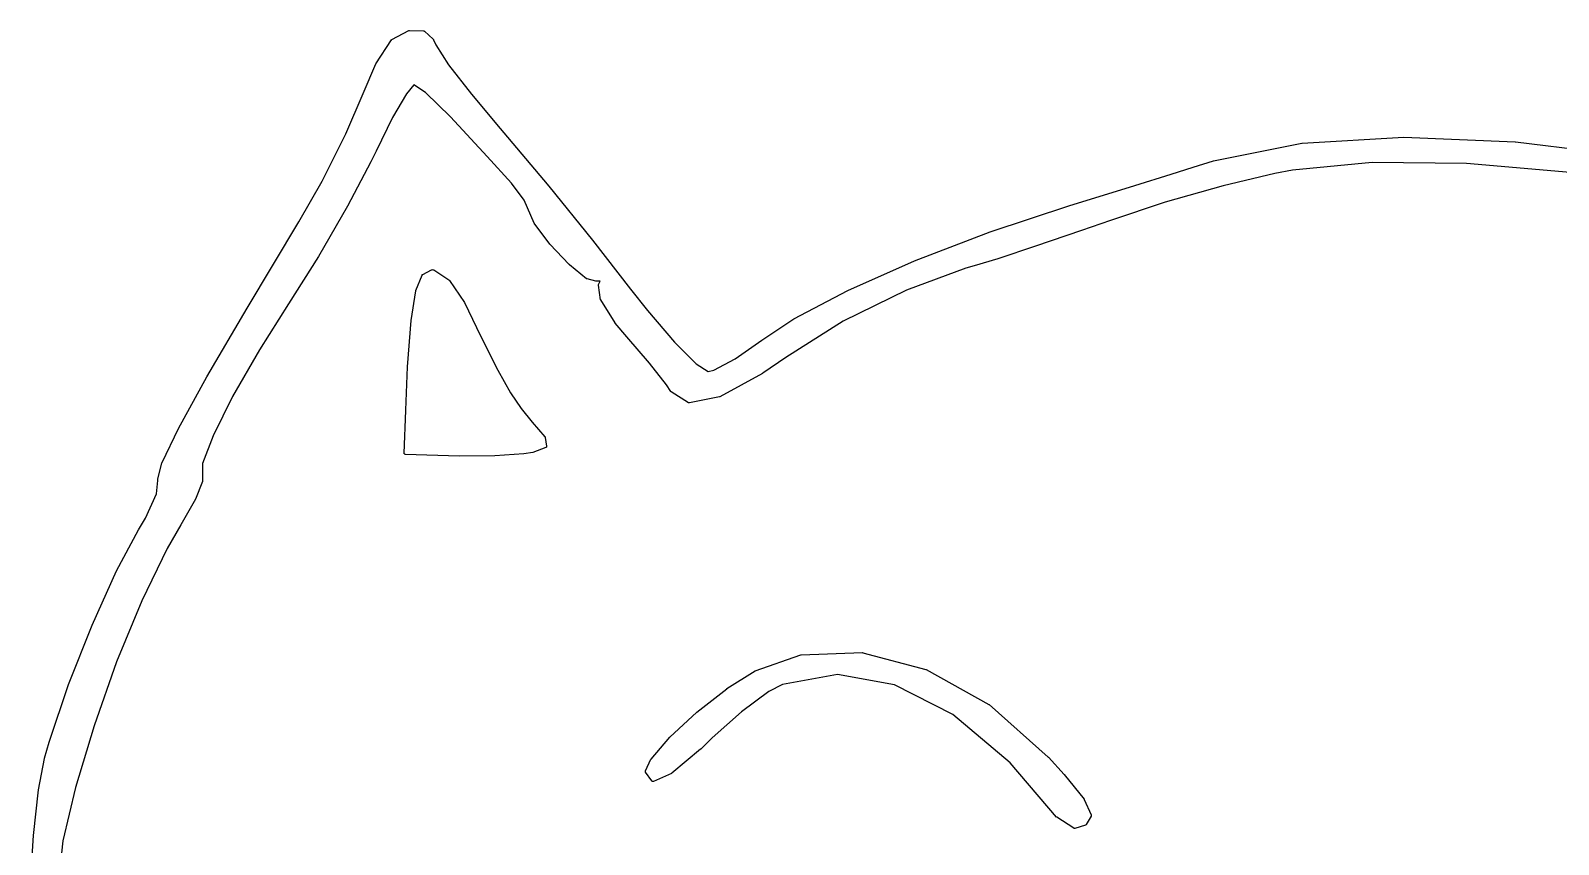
# Model space of a CAD drawing. Extents: x 83 to 346, y -162 to -57.
# Drawn here: x 140.75 to 146.78, y -137.74 to -134.53 of the extents above; entities that cross this region are included whole.
import ezdxf

# ---------------------------------------------------------------- set-up
doc = ezdxf.new("R2010")
doc.units = 0
doc.layers.add('BLACK', color=7, linetype='CONTINUOUS')

msp = doc.modelspace()

# ---------------------------------------------------------------- linework, layer by layer
at = {"layer": 'BLACK', "linetype": 'CONTINUOUS'}
for p, q in [((142.172, -134.565), (142.239, -134.53)), ((142.239, -134.53), (142.239, -134.53)), ((142.239, -134.53), (142.239, -134.53)), ((142.239, -134.53), (142.24, -134.53)), ((142.24, -134.53), (142.24, -134.53)), ((142.24, -134.53), (142.241, -134.53)), ((142.241, -134.53), (142.241, -134.53)), ((142.241, -134.53), (142.297, -134.531)), ((142.297, -134.531), (142.298, -134.531)), ((142.298, -134.531), (142.299, -134.532)), ((142.299, -134.532), (142.299, -134.532)), ((142.299, -134.532), (142.299, -134.532)), ((142.299, -134.532), (142.3, -134.532)), ((142.3, -134.532), (142.3, -134.533)), ((142.3, -134.533), (142.335, -134.564)), ((142.109, -134.661), (142.17, -134.567)), ((142.17, -134.567), (142.171, -134.566)), ((142.17, -134.567), (142.17, -134.567)), ((142.17, -134.567), (142.17, -134.567)), ((142.171, -134.566), (142.172, -134.565)), ((142.171, -134.566), (142.171, -134.566)), ((142.172, -134.565), (142.172, -134.565)), ((142.335, -134.564), (142.335, -134.564)), ((142.335, -134.564), (142.335, -134.565)), ((142.335, -134.565), (142.336, -134.565)), ((142.336, -134.565), (142.336, -134.566)), ((142.336, -134.566), (142.336, -134.566)), ((142.336, -134.566), (142.336, -134.566)), ((142.336, -134.566), (142.345, -134.587)), ((142.345, -134.587), (142.396, -134.665)), ((142.059, -134.779), (142.108, -134.661)), ((142.108, -134.661), (142.108, -134.661)), ((142.108, -134.661), (142.109, -134.661)), ((142.396, -134.665), (142.486, -134.781)), ((141.99, -134.938), (142.059, -134.779)), ((142.229, -134.78), (142.174, -134.874)), ((142.259, -134.745), (142.229, -134.78)), ((142.305, -134.775), (142.259, -134.745)), ((142.403, -134.871), (142.305, -134.775)), ((142.486, -134.781), (142.6, -134.917)), ((142.174, -134.874), (142.11, -135.006)), ((142.548, -135.027), (142.403, -134.871)), ((141.896, -135.125), (141.99, -134.938)), ((142.6, -134.917), (142.629, -134.951)), ((142.629, -134.951), (142.629, -134.951)), ((142.629, -134.951), (142.629, -134.951)), ((142.629, -134.951), (142.791, -135.145)), ((145.766, -134.975), (146.168, -134.951)), ((146.168, -134.951), (146.168, -134.951)), ((146.168, -134.951), (146.168, -134.951)), ((146.168, -134.951), (146.608, -134.969)), ((146.608, -134.969), (146.609, -134.969)), ((146.609, -134.969), (146.609, -134.969)), ((146.609, -134.969), (147.074, -135.026)), ((142.11, -135.006), (142.089, -135.049)), ((142.644, -135.133), (142.548, -135.027)), ((145.417, -135.044), (145.765, -134.975)), ((145.765, -134.975), (145.766, -134.975)), ((145.766, -134.975), (145.766, -134.975)), ((142.089, -135.049), (141.997, -135.224)), ((142.089, -135.049), (142.089, -135.049)), ((142.089, -135.049), (142.089, -135.049)), ((145.249, -135.097), (145.336, -135.069)), ((145.336, -135.069), (145.416, -135.044)), ((145.336, -135.069), (145.336, -135.069)), ((145.336, -135.069), (145.336, -135.069)), ((145.416, -135.044), (145.417, -135.044)), ((145.417, -135.044), (145.417, -135.044)), ((145.728, -135.081), (145.658, -135.094)), ((146.043, -135.051), (145.728, -135.081)), ((146.415, -135.055), (146.043, -135.051)), ((146.825, -135.091), (146.415, -135.055)), ((141.805, -135.286), (141.896, -135.125)), ((142.694, -135.2), (142.644, -135.133)), ((142.791, -135.145), (142.791, -135.145)), ((142.791, -135.145), (142.791, -135.145)), ((142.791, -135.145), (142.964, -135.358)), ((144.931, -135.196), (145.106, -135.142)), ((145.106, -135.142), (145.249, -135.097)), ((145.106, -135.142), (145.106, -135.142)), ((145.455, -135.143), (145.226, -135.208)), ((145.658, -135.094), (145.455, -135.143)), ((142.708, -135.23), (142.694, -135.2)), ((144.849, -135.221), (144.931, -135.196)), ((144.931, -135.196), (144.931, -135.196)), ((145.226, -135.208), (145.009, -135.28)), ((141.997, -135.224), (141.882, -135.422)), ((141.997, -135.224), (141.997, -135.224)), ((141.997, -135.224), (141.997, -135.224)), ((142.734, -135.29), (142.708, -135.23)), ((144.534, -135.325), (144.849, -135.221)), ((144.849, -135.221), (144.849, -135.221)), ((144.849, -135.221), (144.849, -135.221)), ((141.6, -135.626), (141.805, -135.286)), ((142.734, -135.291), (142.734, -135.29)), ((142.734, -135.29), (142.734, -135.29)), ((142.796, -135.373), (142.734, -135.291)), ((144.236, -135.439), (144.534, -135.325)), ((144.534, -135.325), (144.534, -135.325)), ((144.534, -135.325), (144.534, -135.325)), ((144.895, -135.32), (144.714, -135.382)), ((145.009, -135.28), (144.895, -135.32)), ((144.895, -135.32), (144.895, -135.32)), ((144.895, -135.32), (144.895, -135.32)), ((142.796, -135.374), (142.796, -135.373)), ((142.796, -135.373), (142.796, -135.373)), ((142.872, -135.454), (142.796, -135.374)), ((142.964, -135.358), (142.964, -135.358)), ((142.964, -135.358), (142.964, -135.358)), ((142.964, -135.358), (143.114, -135.551)), ((144.714, -135.382), (144.565, -135.431)), ((144.714, -135.382), (144.714, -135.382)), ((144.714, -135.382), (144.714, -135.382)), ((141.882, -135.422), (141.764, -135.609)), ((141.882, -135.422), (141.882, -135.422)), ((141.882, -135.422), (141.882, -135.422)), ((143.972, -135.556), (144.236, -135.439)), ((144.236, -135.439), (144.236, -135.439)), ((144.236, -135.439), (144.236, -135.439)), ((144.565, -135.431), (144.471, -135.459)), ((144.565, -135.431), (144.565, -135.431)), ((144.565, -135.431), (144.565, -135.431)), ((142.266, -135.557), (142.291, -135.496)), ((142.291, -135.496), (142.292, -135.495)), ((142.292, -135.495), (142.292, -135.494)), ((142.292, -135.494), (142.292, -135.494)), ((142.292, -135.494), (142.293, -135.494)), ((142.293, -135.494), (142.294, -135.493)), ((142.293, -135.494), (142.293, -135.494)), ((142.294, -135.493), (142.328, -135.475)), ((142.328, -135.475), (142.328, -135.475)), ((142.328, -135.475), (142.328, -135.475)), ((142.328, -135.475), (142.329, -135.475)), ((142.329, -135.475), (142.33, -135.474)), ((142.33, -135.474), (142.33, -135.474)), ((142.33, -135.474), (142.33, -135.474)), ((142.33, -135.474), (142.334, -135.475)), ((142.334, -135.475), (142.335, -135.475)), ((142.335, -135.475), (142.335, -135.475)), ((142.335, -135.475), (142.336, -135.475)), ((142.336, -135.475), (142.336, -135.475)), ((142.336, -135.475), (142.337, -135.475)), ((142.337, -135.475), (142.337, -135.475)), ((142.337, -135.475), (142.397, -135.515)), ((142.873, -135.454), (142.872, -135.454)), ((142.873, -135.455), (142.873, -135.454)), ((142.941, -135.51), (142.873, -135.455)), ((142.942, -135.51), (142.941, -135.51)), ((142.941, -135.51), (142.941, -135.51)), ((142.941, -135.51), (142.941, -135.51)), ((142.943, -135.51), (142.942, -135.51)), ((142.942, -135.51), (142.942, -135.51)), ((142.977, -135.52), (142.943, -135.51)), ((142.943, -135.51), (142.943, -135.51)), ((144.438, -135.468), (144.204, -135.555)), ((144.471, -135.459), (144.438, -135.468)), ((144.471, -135.459), (144.471, -135.459)), ((144.471, -135.459), (144.471, -135.459)), ((142.248, -135.675), (142.266, -135.558)), ((142.266, -135.558), (142.266, -135.557)), ((142.266, -135.558), (142.266, -135.558)), ((142.397, -135.515), (142.398, -135.516)), ((142.398, -135.516), (142.399, -135.517)), ((142.399, -135.517), (142.458, -135.604)), ((142.978, -135.52), (142.977, -135.52)), ((142.977, -135.52), (142.977, -135.52)), ((142.994, -135.52), (142.978, -135.52)), ((142.988, -135.533), (142.994, -135.52)), ((142.988, -135.534), (142.988, -135.533)), ((142.988, -135.535), (142.988, -135.534)), ((142.988, -135.534), (142.988, -135.534)), ((142.988, -135.536), (142.988, -135.535)), ((142.988, -135.535), (142.988, -135.535)), ((142.996, -135.593), (142.988, -135.536)), ((142.988, -135.536), (142.988, -135.536)), ((143.114, -135.551), (143.181, -135.636)), ((143.759, -135.668), (143.972, -135.556)), ((144.204, -135.555), (143.954, -135.678)), ((143.972, -135.556), (143.972, -135.556)), ((143.972, -135.556), (143.972, -135.556)), ((141.441, -135.898), (141.6, -135.626)), ((141.6, -135.626), (141.6, -135.626)), ((141.6, -135.626), (141.6, -135.626)), ((141.764, -135.609), (141.649, -135.791)), ((141.764, -135.609), (141.764, -135.609)), ((141.764, -135.609), (141.764, -135.609)), ((142.458, -135.604), (142.458, -135.604)), ((142.458, -135.604), (142.458, -135.604)), ((142.458, -135.604), (142.522, -135.735)), ((142.997, -135.593), (142.996, -135.593)), ((142.996, -135.593), (142.996, -135.593)), ((142.996, -135.593), (142.996, -135.593)), ((142.997, -135.594), (142.997, -135.593)), ((143.053, -135.684), (142.997, -135.594)), ((142.997, -135.594), (142.997, -135.594)), ((142.997, -135.594), (142.997, -135.594)), ((142.234, -135.858), (142.248, -135.675)), ((142.248, -135.675), (142.248, -135.675)), ((142.248, -135.675), (142.248, -135.675)), ((143.053, -135.685), (143.053, -135.684)), ((143.099, -135.739), (143.053, -135.685)), ((143.053, -135.685), (143.053, -135.685)), ((143.181, -135.636), (143.288, -135.761)), ((143.633, -135.753), (143.759, -135.669)), ((143.954, -135.678), (143.727, -135.821)), ((143.759, -135.669), (143.759, -135.668)), ((143.759, -135.668), (143.759, -135.668)), ((142.522, -135.735), (142.59, -135.871)), ((143.189, -135.843), (143.099, -135.739)), ((143.099, -135.739), (143.099, -135.739)), ((143.099, -135.739), (143.099, -135.739)), ((143.528, -135.827), (143.633, -135.753)), ((143.633, -135.753), (143.633, -135.753)), ((143.633, -135.753), (143.633, -135.753)), ((141.649, -135.791), (141.543, -135.975)), ((143.288, -135.761), (143.373, -135.846)), ((142.227, -136.029), (142.234, -135.858)), ((142.234, -135.858), (142.234, -135.858)), ((142.234, -135.858), (142.234, -135.858)), ((142.59, -135.871), (142.64, -135.961)), ((143.256, -135.929), (143.189, -135.843)), ((143.373, -135.846), (143.421, -135.876)), ((143.421, -135.876), (143.443, -135.871)), ((143.443, -135.871), (143.528, -135.827)), ((143.727, -135.821), (143.637, -135.883)), ((141.329, -136.101), (141.441, -135.898)), ((141.441, -135.898), (141.441, -135.898)), ((141.441, -135.898), (141.441, -135.898)), ((143.274, -135.955), (143.256, -135.929)), ((143.636, -135.884), (143.467, -135.976)), ((143.637, -135.883), (143.636, -135.883)), ((143.636, -135.883), (143.636, -135.884)), ((141.543, -135.975), (141.466, -136.13)), ((142.64, -135.961), (142.682, -136.023)), ((143.274, -135.956), (143.274, -135.955)), ((143.274, -135.955), (143.274, -135.955)), ((143.274, -135.955), (143.274, -135.955)), ((143.275, -135.957), (143.274, -135.956)), ((143.343, -136), (143.275, -135.957)), ((143.275, -135.957), (143.275, -135.957)), ((143.275, -135.957), (143.275, -135.957)), ((143.466, -135.976), (143.347, -136)), ((143.467, -135.976), (143.466, -135.976)), ((143.467, -135.976), (143.467, -135.976)), ((142.221, -136.199), (142.227, -136.03)), ((142.227, -136.03), (142.227, -136.029)), ((142.227, -136.03), (142.227, -136.03)), ((142.682, -136.023), (142.726, -136.076)), ((143.344, -136), (143.343, -136)), ((143.343, -136), (143.343, -136)), ((143.343, -136), (143.343, -136)), ((143.345, -136), (143.344, -136)), ((143.344, -136), (143.344, -136)), ((143.346, -136), (143.345, -136)), ((143.345, -136), (143.345, -136)), ((143.345, -136), (143.345, -136)), ((143.347, -136), (143.346, -136)), ((141.265, -136.236), (141.329, -136.102)), ((141.329, -136.102), (141.329, -136.101)), ((141.329, -136.101), (141.329, -136.101)), ((142.726, -136.076), (142.776, -136.135)), ((141.466, -136.13), (141.424, -136.24)), ((142.78, -136.176), (142.729, -136.196)), ((142.776, -136.135), (142.776, -136.135)), ((142.776, -136.135), (142.777, -136.135)), ((142.777, -136.135), (142.777, -136.136)), ((142.777, -136.136), (142.777, -136.136)), ((142.777, -136.136), (142.777, -136.137)), ((142.777, -136.137), (142.777, -136.137)), ((142.777, -136.137), (142.783, -136.171)), ((142.781, -136.176), (142.78, -136.176)), ((142.78, -136.176), (142.78, -136.176)), ((142.782, -136.175), (142.781, -136.175)), ((142.781, -136.175), (142.781, -136.175)), ((142.781, -136.175), (142.781, -136.176)), ((142.783, -136.174), (142.782, -136.174)), ((142.782, -136.174), (142.782, -136.174)), ((142.782, -136.174), (142.782, -136.175)), ((142.783, -136.171), (142.783, -136.171)), ((142.783, -136.171), (142.783, -136.172)), ((142.783, -136.172), (142.783, -136.172)), ((142.783, -136.172), (142.783, -136.173)), ((142.783, -136.173), (142.783, -136.173)), ((142.783, -136.173), (142.783, -136.174)), ((141.264, -136.237), (141.265, -136.236)), ((141.265, -136.236), (141.265, -136.236)), ((142.221, -136.2), (142.221, -136.199)), ((142.221, -136.199), (142.221, -136.199)), ((142.221, -136.199), (142.221, -136.199)), ((142.221, -136.201), (142.221, -136.2)), ((142.222, -136.202), (142.221, -136.201)), ((142.221, -136.201), (142.221, -136.201)), ((142.221, -136.201), (142.221, -136.201)), ((142.223, -136.203), (142.222, -136.202)), ((142.222, -136.202), (142.222, -136.202)), ((142.222, -136.202), (142.222, -136.202)), ((142.222, -136.202), (142.222, -136.202)), ((142.224, -136.204), (142.223, -136.203)), ((142.225, -136.204), (142.224, -136.204)), ((142.224, -136.204), (142.224, -136.204)), ((142.224, -136.204), (142.224, -136.204)), ((142.226, -136.204), (142.225, -136.204)), ((142.437, -136.211), (142.226, -136.204)), ((142.226, -136.204), (142.226, -136.204)), ((142.226, -136.204), (142.226, -136.204)), ((142.438, -136.211), (142.437, -136.211)), ((142.437, -136.211), (142.437, -136.211)), ((142.578, -136.21), (142.438, -136.211)), ((142.693, -136.202), (142.578, -136.21)), ((142.578, -136.21), (142.578, -136.21)), ((142.578, -136.21), (142.578, -136.21)), ((142.728, -136.196), (142.693, -136.202)), ((142.693, -136.202), (142.693, -136.202)), ((142.693, -136.202), (142.693, -136.202)), ((142.729, -136.196), (142.728, -136.196)), ((142.728, -136.196), (142.728, -136.196)), ((141.247, -136.302), (141.264, -136.237)), ((141.424, -136.24), (141.424, -136.295)), ((141.424, -136.295), (141.424, -136.309)), ((141.242, -136.36), (141.248, -136.307)), ((141.247, -136.303), (141.247, -136.302)), ((141.247, -136.302), (141.247, -136.302)), ((141.247, -136.304), (141.247, -136.303)), ((141.247, -136.303), (141.247, -136.303)), ((141.247, -136.305), (141.247, -136.304)), ((141.247, -136.304), (141.247, -136.304)), ((141.248, -136.307), (141.247, -136.305)), ((141.424, -136.311), (141.396, -136.38)), ((141.424, -136.309), (141.424, -136.309)), ((141.424, -136.309), (141.424, -136.309)), ((141.424, -136.309), (141.424, -136.31)), ((141.424, -136.31), (141.424, -136.311)), ((141.424, -136.311), (141.424, -136.311)), ((141.424, -136.311), (141.424, -136.311)), ((141.199, -136.456), (141.242, -136.36)), ((141.396, -136.38), (141.338, -136.482)), ((141.396, -136.38), (141.396, -136.38)), ((141.396, -136.38), (141.396, -136.38)), ((141.171, -136.502), (141.199, -136.456)), ((141.084, -136.664), (141.171, -136.502)), ((141.171, -136.502), (141.171, -136.502)), ((141.171, -136.502), (141.171, -136.502)), ((141.338, -136.482), (141.284, -136.575)), ((141.338, -136.482), (141.338, -136.482)), ((141.338, -136.482), (141.338, -136.482)), ((141.284, -136.575), (141.184, -136.782)), ((140.988, -136.878), (141.084, -136.664)), ((141.084, -136.664), (141.084, -136.664)), ((141.084, -136.664), (141.084, -136.664)), ((141.184, -136.782), (141.085, -137.023)), ((140.895, -137.113), (140.988, -136.878)), ((140.988, -136.878), (140.988, -136.878)), ((140.988, -136.878), (140.988, -136.878)), ((143.607, -137.059), (143.787, -136.996)), ((143.787, -136.996), (143.787, -136.996)), ((143.787, -136.996), (143.788, -136.996)), ((143.788, -136.996), (144.03, -136.986)), ((144.03, -136.986), (144.031, -136.986)), ((144.031, -136.986), (144.032, -136.987)), ((144.032, -136.987), (144.281, -137.053)), ((141.085, -137.023), (140.996, -137.276)), ((143.495, -137.128), (143.606, -137.059)), ((143.606, -137.059), (143.606, -137.059)), ((143.606, -137.059), (143.607, -137.059)), ((143.931, -137.073), (143.714, -137.112)), ((144.157, -137.114), (143.931, -137.073)), ((144.281, -137.053), (144.282, -137.053)), ((144.282, -137.053), (144.282, -137.053)), ((144.282, -137.053), (144.529, -137.192)), ((140.819, -137.34), (140.895, -137.113)), ((140.895, -137.113), (140.895, -137.113)), ((140.895, -137.113), (140.895, -137.113)), ((143.376, -137.222), (143.495, -137.129)), ((143.495, -137.129), (143.495, -137.128)), ((143.495, -137.129), (143.495, -137.129)), ((143.661, -137.14), (143.552, -137.22)), ((143.714, -137.112), (143.661, -137.14)), ((144.387, -137.231), (144.157, -137.114)), ((144.529, -137.192), (144.53, -137.192)), ((144.53, -137.192), (144.53, -137.192)), ((144.53, -137.192), (144.764, -137.4)), ((143.269, -137.321), (143.376, -137.222)), ((143.376, -137.222), (143.376, -137.222)), ((143.376, -137.222), (143.376, -137.222)), ((143.552, -137.22), (143.437, -137.323)), ((144.614, -137.422), (144.387, -137.231)), ((140.996, -137.276), (140.923, -137.519)), ((143.196, -137.407), (143.269, -137.321)), ((143.269, -137.321), (143.269, -137.321)), ((143.269, -137.321), (143.269, -137.321)), ((140.8, -137.404), (140.819, -137.34)), ((140.819, -137.34), (140.819, -137.34)), ((140.819, -137.34), (140.819, -137.34)), ((143.391, -137.368), (143.277, -137.463)), ((143.392, -137.368), (143.391, -137.368)), ((143.391, -137.368), (143.391, -137.368)), ((143.437, -137.323), (143.392, -137.368)), ((140.777, -137.528), (140.8, -137.405)), ((140.8, -137.405), (140.8, -137.404)), ((140.8, -137.404), (140.8, -137.404)), ((143.174, -137.454), (143.195, -137.408)), ((143.195, -137.408), (143.195, -137.407)), ((143.195, -137.407), (143.196, -137.407)), ((144.796, -137.636), (144.614, -137.422)), ((144.764, -137.4), (144.765, -137.4)), ((144.765, -137.4), (144.765, -137.4)), ((144.765, -137.4), (144.826, -137.468)), ((143.173, -137.455), (143.174, -137.454)), ((143.173, -137.456), (143.173, -137.455)), ((143.173, -137.455), (143.173, -137.455)), ((143.174, -137.456), (143.173, -137.456)), ((143.174, -137.454), (143.174, -137.454)), ((143.174, -137.457), (143.174, -137.456)), ((143.174, -137.458), (143.174, -137.457)), ((143.174, -137.457), (143.174, -137.457)), ((143.174, -137.459), (143.174, -137.458)), ((143.174, -137.458), (143.174, -137.458)), ((143.199, -137.493), (143.174, -137.459)), ((143.199, -137.494), (143.199, -137.493)), ((143.2, -137.494), (143.199, -137.494)), ((143.2, -137.495), (143.2, -137.494)), ((143.2, -137.494), (143.2, -137.494)), ((143.201, -137.495), (143.2, -137.495)), ((143.202, -137.495), (143.201, -137.495)), ((143.201, -137.495), (143.201, -137.495)), ((143.203, -137.495), (143.202, -137.495)), ((143.202, -137.495), (143.202, -137.495)), ((143.204, -137.495), (143.203, -137.495)), ((143.203, -137.495), (143.203, -137.495)), ((143.205, -137.495), (143.204, -137.495)), ((143.204, -137.495), (143.204, -137.495)), ((143.276, -137.464), (143.205, -137.495)), ((143.205, -137.495), (143.205, -137.495)), ((143.277, -137.463), (143.276, -137.464)), ((143.277, -137.463), (143.277, -137.463)), ((144.826, -137.468), (144.826, -137.468)), ((144.826, -137.468), (144.826, -137.468)), ((144.826, -137.468), (144.905, -137.566)), ((140.757, -137.709), (140.777, -137.528)), ((140.777, -137.528), (140.777, -137.528)), ((140.777, -137.528), (140.777, -137.528)), ((140.923, -137.519), (140.873, -137.73)), ((144.905, -137.566), (144.906, -137.567)), ((144.906, -137.567), (144.906, -137.567)), ((144.906, -137.567), (144.933, -137.627)), ((144.797, -137.637), (144.796, -137.636)), ((144.798, -137.637), (144.797, -137.637)), ((144.865, -137.68), (144.798, -137.637)), ((144.866, -137.681), (144.865, -137.68)), ((144.865, -137.68), (144.865, -137.68)), ((144.867, -137.681), (144.866, -137.681)), ((144.866, -137.681), (144.866, -137.681)), ((144.868, -137.681), (144.867, -137.681)), ((144.867, -137.681), (144.867, -137.681)), ((144.867, -137.681), (144.867, -137.681)), ((144.869, -137.681), (144.868, -137.681)), ((144.911, -137.668), (144.869, -137.681)), ((144.869, -137.681), (144.869, -137.681)), ((144.869, -137.681), (144.869, -137.681)), ((144.912, -137.668), (144.911, -137.668)), ((144.913, -137.667), (144.912, -137.667)), ((144.912, -137.667), (144.912, -137.667)), ((144.912, -137.667), (144.912, -137.668)), ((144.914, -137.666), (144.913, -137.666)), ((144.913, -137.666), (144.913, -137.667)), ((144.933, -137.632), (144.914, -137.666)), ((144.933, -137.627), (144.933, -137.628)), ((144.933, -137.628), (144.933, -137.628)), ((144.933, -137.628), (144.933, -137.629)), ((144.933, -137.629), (144.933, -137.629)), ((144.933, -137.629), (144.933, -137.63)), ((144.933, -137.63), (144.933, -137.63)), ((144.933, -137.63), (144.933, -137.631)), ((144.933, -137.631), (144.933, -137.631)), ((144.933, -137.631), (144.933, -137.632)), ((144.933, -137.632), (144.933, -137.632)), ((140.745, -137.888), (140.757, -137.709)), ((140.757, -137.709), (140.757, -137.709)), ((140.757, -137.709), (140.757, -137.709)), ((140.873, -137.73), (140.855, -137.888))]:
    msp.add_line(p, q, dxfattribs=at)

doc.saveas('drawing.dxf')
